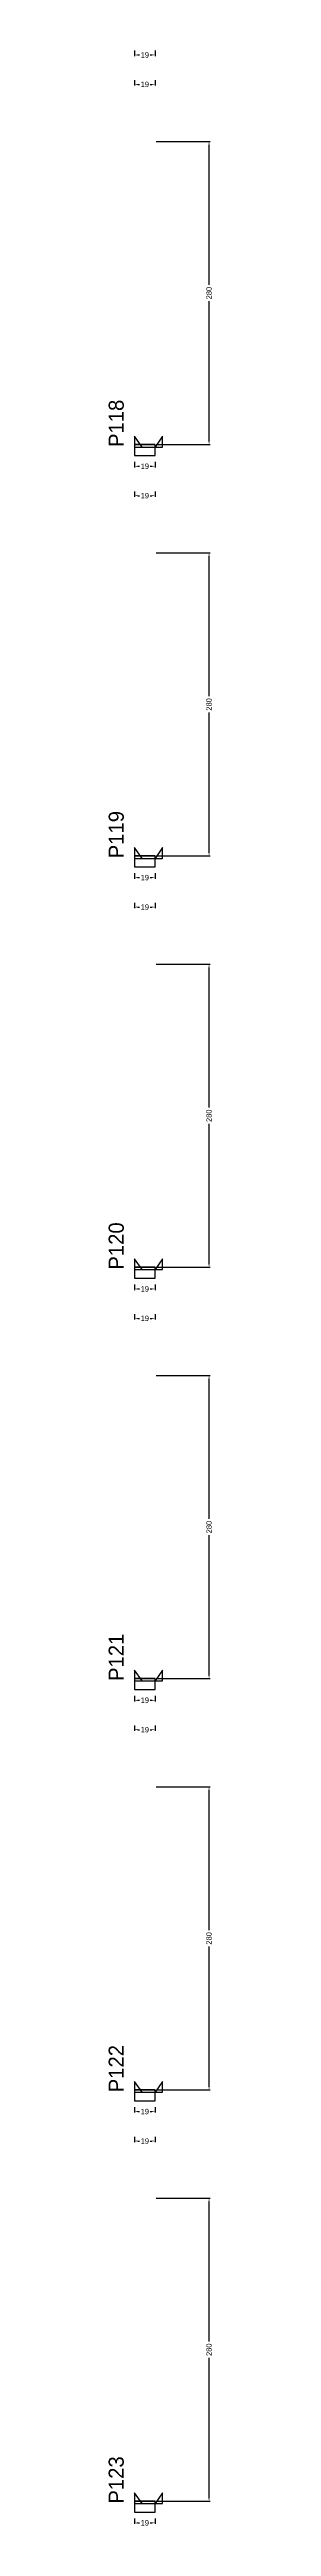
# Model space of a CAD drawing. Header units: centimetres. Extents: x -8500 to 4118, y -39526 to 295.
# Drawn here: x 3976 to 4072, y -31941 to -29653 of the extents above; entities that cross this region are included whole.
import ezdxf

# ---------------------------------------------------------------- set-up
doc = ezdxf.new("R2010")
doc.units = ezdxf.units.CM
for name, color, linetype in [('NOMENCLATURA', 7, 'Continuous'), ('SARR_2.2x10', 60, 'Continuous'), ('SARR_2.2x7', 40, 'Continuous')]:
    doc.layers.add(name, color=color, linetype=linetype)
doc.dimstyles.new('PAINEL-NOVA', dxfattribs={"dimtxt": 5, "dimasz": 3, "dimexe": 1, "dimexo": 1, "dimgap": 1, "dimtad": 1, "dimcen": 2.5, "dimazin": 3, "dimtfac": 1, "dimtmove": 0, "dimatfit": 3})

# ---------------------------------------------------------------- blocks, each defined once
blk = doc.blocks.new('_CLOSEDFILLED')
at = {"color": 0, "linetype": 'BYBLOCK'}
blk.add_solid([(-1, 0.16), (0, 0), (-1, -0.16)], dxfattribs=at)
blk = doc.blocks.new('*D2049')
for p, q in [((4000, -29653.8), (4000, -29658.8)), ((4019, -29653.8), (4019, -29658.8)), ((4003, -29657.8), (4004.5, -29657.8)), ((4014.5, -29657.8), (4016, -29657.8))]:
    blk.add_line(p, q)
at = {"layer": 'Defpoints'}
for p in [(4000, -29652.8), (4019, -29652.8), (4000, -29657.8)]:
    blk.add_point(p, dxfattribs=at)
at = {"layer": 'SARR_2.2x10', "xscale": 3, "yscale": 3, "rotation": 180}
blk.add_blockref('_CLOSEDFILLED', (4000, -29657.8), dxfattribs=at)
at = {"layer": 'SARR_2.2x10', "xscale": 3, "yscale": 3}
blk.add_blockref('_CLOSEDFILLED', (4019, -29657.8), dxfattribs=at)
at = {"layer": 'SARR_2.2x10', "insert": (4009.5, -29657.8), "char_height": 5, "attachment_point": 5}
blk.add_mtext('19', dxfattribs=at)
blk = doc.blocks.new('*D2054')
for p, q in [((4000, -29681), (4000, -29686)), ((4003, -29685), (4004.5, -29685)), ((4014.5, -29685), (4016, -29685)), ((4019, -29681), (4019, -29686))]:
    blk.add_line(p, q)
at = {"layer": 'Defpoints'}
for p in [(4000, -29680), (4000, -29685), (4019, -29680)]:
    blk.add_point(p, dxfattribs=at)
at = {"layer": 'SARR_2.2x10', "xscale": 3, "yscale": 3, "rotation": 180}
blk.add_blockref('_CLOSEDFILLED', (4000, -29685), dxfattribs=at)
at = {"layer": 'SARR_2.2x10', "xscale": 3, "yscale": 3}
blk.add_blockref('_CLOSEDFILLED', (4019, -29685), dxfattribs=at)
at = {"layer": 'SARR_2.2x10', "insert": (4009.5, -29685), "char_height": 5, "attachment_point": 5}
blk.add_mtext('19', dxfattribs=at)
blk = doc.blocks.new('*D2075')
for p, q in [((4000, -30033.8), (4000, -30038.8)), ((4003, -30037.8), (4004.5, -30037.8)), ((4014.5, -30037.8), (4016, -30037.8)), ((4019, -30033.8), (4019, -30038.8))]:
    blk.add_line(p, q)
at = {"layer": 'Defpoints'}
for p in [(4000, -30032.8), (4000, -30037.8), (4019, -30032.8)]:
    blk.add_point(p, dxfattribs=at)
at = {"layer": 'SARR_2.2x10', "xscale": 3, "yscale": 3, "rotation": 180}
blk.add_blockref('_CLOSEDFILLED', (4000, -30037.8), dxfattribs=at)
at = {"layer": 'SARR_2.2x10', "xscale": 3, "yscale": 3}
blk.add_blockref('_CLOSEDFILLED', (4019, -30037.8), dxfattribs=at)
at = {"layer": 'SARR_2.2x10', "insert": (4009.5, -30037.8), "char_height": 5, "attachment_point": 5}
blk.add_mtext('19', dxfattribs=at)
blk = doc.blocks.new('*D2076')
for p, q in [((4020, -29737.8), (4070, -29737.8)), ((4069, -29870.3), (4069, -29740.8)), ((4069, -30014.8), (4069, -29885.3)), ((4020, -30017.8), (4070, -30017.8))]:
    blk.add_line(p, q)
at = {"layer": 'Defpoints'}
for p in [(4019, -29737.8), (4019, -30017.8), (4069, -30017.8)]:
    blk.add_point(p, dxfattribs=at)
at = {"layer": 'SARR_2.2x10', "xscale": 3, "yscale": 3}
for p, rotation in [((4069, -29737.8), 90), ((4069, -30017.8), 270)]:
    blk.add_blockref('_CLOSEDFILLED', p, dxfattribs=dict(at, rotation=rotation))
at = {"layer": 'SARR_2.2x10', "insert": (4069, -29877.8), "char_height": 5, "attachment_point": 5, "rotation": 90}
blk.add_mtext('280', dxfattribs=at)
blk = doc.blocks.new('*D2077')
for p, q in [((4020, -29737.8), (4070, -29737.8)), ((4069, -29870.3), (4069, -29740.8)), ((4069, -30014.8), (4069, -29885.3)), ((4020, -30017.8), (4070, -30017.8))]:
    blk.add_line(p, q)
at = {"layer": 'Defpoints'}
for p in [(4019, -29737.8), (4019, -30017.8), (4069, -30017.8)]:
    blk.add_point(p, dxfattribs=at)
at = {"layer": 'SARR_2.2x10', "xscale": 3, "yscale": 3}
for p, rotation in [((4069, -29737.8), 90), ((4069, -30017.8), 270)]:
    blk.add_blockref('_CLOSEDFILLED', p, dxfattribs=dict(at, rotation=rotation))
at = {"layer": 'SARR_2.2x10', "insert": (4069, -29877.8), "char_height": 5, "attachment_point": 5, "rotation": 90}
blk.add_mtext('280', dxfattribs=at)
blk = doc.blocks.new('*D2078')
for p, q in [((4020, -29737.8), (4070, -29737.8)), ((4069, -29870.3), (4069, -29740.8)), ((4069, -30014.8), (4069, -29885.3)), ((4020, -30017.8), (4070, -30017.8))]:
    blk.add_line(p, q)
at = {"layer": 'Defpoints'}
for p in [(4019, -29737.8), (4019, -30017.8), (4069, -30017.8)]:
    blk.add_point(p, dxfattribs=at)
at = {"layer": 'SARR_2.2x10', "xscale": 3, "yscale": 3}
for p, rotation in [((4069, -29737.8), 90), ((4069, -30017.8), 270)]:
    blk.add_blockref('_CLOSEDFILLED', p, dxfattribs=dict(at, rotation=rotation))
at = {"layer": 'SARR_2.2x10', "insert": (4069, -29877.8), "char_height": 5, "attachment_point": 5, "rotation": 90}
blk.add_mtext('280', dxfattribs=at)
blk = doc.blocks.new('*D2079')
for p, q in [((4020, -29737.8), (4070, -29737.8)), ((4069, -29870.3), (4069, -29740.8)), ((4069, -30014.8), (4069, -29885.3)), ((4020, -30017.8), (4070, -30017.8))]:
    blk.add_line(p, q)
at = {"layer": 'Defpoints'}
for p in [(4019, -29737.8), (4019, -30017.8), (4069, -30017.8)]:
    blk.add_point(p, dxfattribs=at)
at = {"layer": 'SARR_2.2x10', "xscale": 3, "yscale": 3}
for p, rotation in [((4069, -29737.8), 90), ((4069, -30017.8), 270)]:
    blk.add_blockref('_CLOSEDFILLED', p, dxfattribs=dict(at, rotation=rotation))
at = {"layer": 'SARR_2.2x10', "insert": (4069, -29877.8), "char_height": 5, "attachment_point": 5, "rotation": 90}
blk.add_mtext('280', dxfattribs=at)
blk = doc.blocks.new('*D2080')
for p, q in [((4000, -30061), (4000, -30066)), ((4003, -30065), (4004.5, -30065)), ((4014.5, -30065), (4016, -30065)), ((4019, -30061), (4019, -30066))]:
    blk.add_line(p, q)
at = {"layer": 'Defpoints'}
for p in [(4000, -30060), (4000, -30065), (4019, -30060)]:
    blk.add_point(p, dxfattribs=at)
at = {"layer": 'SARR_2.2x10', "xscale": 3, "yscale": 3, "rotation": 180}
blk.add_blockref('_CLOSEDFILLED', (4000, -30065), dxfattribs=at)
at = {"layer": 'SARR_2.2x10', "xscale": 3, "yscale": 3}
blk.add_blockref('_CLOSEDFILLED', (4019, -30065), dxfattribs=at)
at = {"layer": 'SARR_2.2x10', "insert": (4009.5, -30065), "char_height": 5, "attachment_point": 5}
blk.add_mtext('19', dxfattribs=at)
blk = doc.blocks.new('GRA-E')
at = {"layer": 'SARR_2.2x7'}
blk.add_lwpolyline([(0, 0), (7, 0), (0, 10)], close=True, dxfattribs=at)
blk = doc.blocks.new('GRA-D')
at = {"layer": 'SARR_2.2x7'}
blk.add_lwpolyline([(0, 0), (7, 0), (7, 10)], close=True, dxfattribs=at)
blk = doc.blocks.new('*D2101')
for p, q in [((4000, -30413.8), (4000, -30418.8)), ((4003, -30417.8), (4004.5, -30417.8)), ((4014.5, -30417.8), (4016, -30417.8)), ((4019, -30413.8), (4019, -30418.8))]:
    blk.add_line(p, q)
at = {"layer": 'Defpoints'}
for p in [(4000, -30412.8), (4000, -30417.8), (4019, -30412.8)]:
    blk.add_point(p, dxfattribs=at)
at = {"layer": 'SARR_2.2x10', "xscale": 3, "yscale": 3, "rotation": 180}
blk.add_blockref('_CLOSEDFILLED', (4000, -30417.8), dxfattribs=at)
at = {"layer": 'SARR_2.2x10', "xscale": 3, "yscale": 3}
blk.add_blockref('_CLOSEDFILLED', (4019, -30417.8), dxfattribs=at)
at = {"layer": 'SARR_2.2x10', "insert": (4009.5, -30417.8), "char_height": 5, "attachment_point": 5}
blk.add_mtext('19', dxfattribs=at)
blk = doc.blocks.new('*D2102')
for p, q in [((4020, -30117.8), (4070, -30117.8)), ((4069, -30250.3), (4069, -30120.8)), ((4069, -30394.8), (4069, -30265.3)), ((4020, -30397.8), (4070, -30397.8))]:
    blk.add_line(p, q)
at = {"layer": 'Defpoints'}
for p in [(4019, -30117.8), (4019, -30397.8), (4069, -30397.8)]:
    blk.add_point(p, dxfattribs=at)
at = {"layer": 'SARR_2.2x10', "xscale": 3, "yscale": 3}
for p, rotation in [((4069, -30117.8), 90), ((4069, -30397.8), 270)]:
    blk.add_blockref('_CLOSEDFILLED', p, dxfattribs=dict(at, rotation=rotation))
at = {"layer": 'SARR_2.2x10', "insert": (4069, -30257.8), "char_height": 5, "attachment_point": 5, "rotation": 90}
blk.add_mtext('280', dxfattribs=at)
blk = doc.blocks.new('*D2103')
for p, q in [((4020, -30117.8), (4070, -30117.8)), ((4069, -30250.3), (4069, -30120.8)), ((4069, -30394.8), (4069, -30265.3)), ((4020, -30397.8), (4070, -30397.8))]:
    blk.add_line(p, q)
at = {"layer": 'Defpoints'}
for p in [(4019, -30117.8), (4019, -30397.8), (4069, -30397.8)]:
    blk.add_point(p, dxfattribs=at)
at = {"layer": 'SARR_2.2x10', "xscale": 3, "yscale": 3}
for p, rotation in [((4069, -30117.8), 90), ((4069, -30397.8), 270)]:
    blk.add_blockref('_CLOSEDFILLED', p, dxfattribs=dict(at, rotation=rotation))
at = {"layer": 'SARR_2.2x10', "insert": (4069, -30257.8), "char_height": 5, "attachment_point": 5, "rotation": 90}
blk.add_mtext('280', dxfattribs=at)
blk = doc.blocks.new('*D2104')
for p, q in [((4020, -30117.8), (4070, -30117.8)), ((4069, -30250.3), (4069, -30120.8)), ((4069, -30394.8), (4069, -30265.3)), ((4020, -30397.8), (4070, -30397.8))]:
    blk.add_line(p, q)
at = {"layer": 'Defpoints'}
for p in [(4019, -30117.8), (4019, -30397.8), (4069, -30397.8)]:
    blk.add_point(p, dxfattribs=at)
at = {"layer": 'SARR_2.2x10', "xscale": 3, "yscale": 3}
for p, rotation in [((4069, -30117.8), 90), ((4069, -30397.8), 270)]:
    blk.add_blockref('_CLOSEDFILLED', p, dxfattribs=dict(at, rotation=rotation))
at = {"layer": 'SARR_2.2x10', "insert": (4069, -30257.8), "char_height": 5, "attachment_point": 5, "rotation": 90}
blk.add_mtext('280', dxfattribs=at)
blk = doc.blocks.new('*D2105')
for p, q in [((4020, -30117.8), (4070, -30117.8)), ((4069, -30250.3), (4069, -30120.8)), ((4069, -30394.8), (4069, -30265.3)), ((4020, -30397.8), (4070, -30397.8))]:
    blk.add_line(p, q)
at = {"layer": 'Defpoints'}
for p in [(4019, -30117.8), (4019, -30397.8), (4069, -30397.8)]:
    blk.add_point(p, dxfattribs=at)
at = {"layer": 'SARR_2.2x10', "xscale": 3, "yscale": 3}
for p, rotation in [((4069, -30117.8), 90), ((4069, -30397.8), 270)]:
    blk.add_blockref('_CLOSEDFILLED', p, dxfattribs=dict(at, rotation=rotation))
at = {"layer": 'SARR_2.2x10', "insert": (4069, -30257.8), "char_height": 5, "attachment_point": 5, "rotation": 90}
blk.add_mtext('280', dxfattribs=at)
blk = doc.blocks.new('*D2106')
for p, q in [((4000, -30441), (4000, -30446)), ((4003, -30445), (4004.5, -30445)), ((4014.5, -30445), (4016, -30445)), ((4019, -30441), (4019, -30446))]:
    blk.add_line(p, q)
at = {"layer": 'Defpoints'}
for p in [(4000, -30440), (4000, -30445), (4019, -30440)]:
    blk.add_point(p, dxfattribs=at)
at = {"layer": 'SARR_2.2x10', "xscale": 3, "yscale": 3, "rotation": 180}
blk.add_blockref('_CLOSEDFILLED', (4000, -30445), dxfattribs=at)
at = {"layer": 'SARR_2.2x10', "xscale": 3, "yscale": 3}
blk.add_blockref('_CLOSEDFILLED', (4019, -30445), dxfattribs=at)
at = {"layer": 'SARR_2.2x10', "insert": (4009.5, -30445), "char_height": 5, "attachment_point": 5}
blk.add_mtext('19', dxfattribs=at)
blk = doc.blocks.new('*D2127')
for p, q in [((4000, -30793.8), (4000, -30798.8)), ((4003, -30797.8), (4004.5, -30797.8)), ((4014.5, -30797.8), (4016, -30797.8)), ((4019, -30793.8), (4019, -30798.8))]:
    blk.add_line(p, q)
at = {"layer": 'Defpoints'}
for p in [(4000, -30792.8), (4000, -30797.8), (4019, -30792.8)]:
    blk.add_point(p, dxfattribs=at)
at = {"layer": 'SARR_2.2x10', "xscale": 3, "yscale": 3, "rotation": 180}
blk.add_blockref('_CLOSEDFILLED', (4000, -30797.8), dxfattribs=at)
at = {"layer": 'SARR_2.2x10', "xscale": 3, "yscale": 3}
blk.add_blockref('_CLOSEDFILLED', (4019, -30797.8), dxfattribs=at)
at = {"layer": 'SARR_2.2x10', "insert": (4009.5, -30797.8), "char_height": 5, "attachment_point": 5}
blk.add_mtext('19', dxfattribs=at)
blk = doc.blocks.new('*D2128')
for p, q in [((4020, -30497.8), (4070, -30497.8)), ((4069, -30630.3), (4069, -30500.8)), ((4069, -30774.8), (4069, -30645.3)), ((4020, -30777.8), (4070, -30777.8))]:
    blk.add_line(p, q)
at = {"layer": 'Defpoints'}
for p in [(4019, -30497.8), (4019, -30777.8), (4069, -30777.8)]:
    blk.add_point(p, dxfattribs=at)
at = {"layer": 'SARR_2.2x10', "xscale": 3, "yscale": 3}
for p, rotation in [((4069, -30497.8), 90), ((4069, -30777.8), 270)]:
    blk.add_blockref('_CLOSEDFILLED', p, dxfattribs=dict(at, rotation=rotation))
at = {"layer": 'SARR_2.2x10', "insert": (4069, -30637.8), "char_height": 5, "attachment_point": 5, "rotation": 90}
blk.add_mtext('280', dxfattribs=at)
blk = doc.blocks.new('*D2129')
for p, q in [((4020, -30497.8), (4070, -30497.8)), ((4069, -30630.3), (4069, -30500.8)), ((4069, -30774.8), (4069, -30645.3)), ((4020, -30777.8), (4070, -30777.8))]:
    blk.add_line(p, q)
at = {"layer": 'Defpoints'}
for p in [(4019, -30497.8), (4019, -30777.8), (4069, -30777.8)]:
    blk.add_point(p, dxfattribs=at)
at = {"layer": 'SARR_2.2x10', "xscale": 3, "yscale": 3}
for p, rotation in [((4069, -30497.8), 90), ((4069, -30777.8), 270)]:
    blk.add_blockref('_CLOSEDFILLED', p, dxfattribs=dict(at, rotation=rotation))
at = {"layer": 'SARR_2.2x10', "insert": (4069, -30637.8), "char_height": 5, "attachment_point": 5, "rotation": 90}
blk.add_mtext('280', dxfattribs=at)
blk = doc.blocks.new('*D2130')
for p, q in [((4020, -30497.8), (4070, -30497.8)), ((4069, -30630.3), (4069, -30500.8)), ((4069, -30774.8), (4069, -30645.3)), ((4020, -30777.8), (4070, -30777.8))]:
    blk.add_line(p, q)
at = {"layer": 'Defpoints'}
for p in [(4019, -30497.8), (4019, -30777.8), (4069, -30777.8)]:
    blk.add_point(p, dxfattribs=at)
at = {"layer": 'SARR_2.2x10', "xscale": 3, "yscale": 3}
for p, rotation in [((4069, -30497.8), 90), ((4069, -30777.8), 270)]:
    blk.add_blockref('_CLOSEDFILLED', p, dxfattribs=dict(at, rotation=rotation))
at = {"layer": 'SARR_2.2x10', "insert": (4069, -30637.8), "char_height": 5, "attachment_point": 5, "rotation": 90}
blk.add_mtext('280', dxfattribs=at)
blk = doc.blocks.new('*D2131')
for p, q in [((4020, -30497.8), (4070, -30497.8)), ((4069, -30630.3), (4069, -30500.8)), ((4069, -30774.8), (4069, -30645.3)), ((4020, -30777.8), (4070, -30777.8))]:
    blk.add_line(p, q)
at = {"layer": 'Defpoints'}
for p in [(4019, -30497.8), (4019, -30777.8), (4069, -30777.8)]:
    blk.add_point(p, dxfattribs=at)
at = {"layer": 'SARR_2.2x10', "xscale": 3, "yscale": 3}
for p, rotation in [((4069, -30497.8), 90), ((4069, -30777.8), 270)]:
    blk.add_blockref('_CLOSEDFILLED', p, dxfattribs=dict(at, rotation=rotation))
at = {"layer": 'SARR_2.2x10', "insert": (4069, -30637.8), "char_height": 5, "attachment_point": 5, "rotation": 90}
blk.add_mtext('280', dxfattribs=at)
blk = doc.blocks.new('*D2132')
for p, q in [((4000, -30821), (4000, -30826)), ((4019, -30821), (4019, -30826)), ((4003, -30825), (4004.5, -30825)), ((4014.5, -30825), (4016, -30825))]:
    blk.add_line(p, q)
at = {"layer": 'Defpoints'}
for p in [(4000, -30820), (4019, -30820), (4000, -30825)]:
    blk.add_point(p, dxfattribs=at)
at = {"layer": 'SARR_2.2x10', "xscale": 3, "yscale": 3, "rotation": 180}
blk.add_blockref('_CLOSEDFILLED', (4000, -30825), dxfattribs=at)
at = {"layer": 'SARR_2.2x10', "xscale": 3, "yscale": 3}
blk.add_blockref('_CLOSEDFILLED', (4019, -30825), dxfattribs=at)
at = {"layer": 'SARR_2.2x10', "insert": (4009.5, -30825), "char_height": 5, "attachment_point": 5}
blk.add_mtext('19', dxfattribs=at)
blk = doc.blocks.new('*D2153')
for p, q in [((4000, -31173.8), (4000, -31178.8)), ((4003, -31177.8), (4004.5, -31177.8)), ((4014.5, -31177.8), (4016, -31177.8)), ((4019, -31173.8), (4019, -31178.8))]:
    blk.add_line(p, q)
at = {"layer": 'Defpoints'}
for p in [(4000, -31172.8), (4000, -31177.8), (4019, -31172.8)]:
    blk.add_point(p, dxfattribs=at)
at = {"layer": 'SARR_2.2x10', "xscale": 3, "yscale": 3, "rotation": 180}
blk.add_blockref('_CLOSEDFILLED', (4000, -31177.8), dxfattribs=at)
at = {"layer": 'SARR_2.2x10', "xscale": 3, "yscale": 3}
blk.add_blockref('_CLOSEDFILLED', (4019, -31177.8), dxfattribs=at)
at = {"layer": 'SARR_2.2x10', "insert": (4009.5, -31177.8), "char_height": 5, "attachment_point": 5}
blk.add_mtext('19', dxfattribs=at)
blk = doc.blocks.new('*D2154')
for p, q in [((4020, -30877.8), (4070, -30877.8)), ((4069, -31010.3), (4069, -30880.8)), ((4069, -31154.8), (4069, -31025.3)), ((4020, -31157.8), (4070, -31157.8))]:
    blk.add_line(p, q)
at = {"layer": 'Defpoints'}
for p in [(4019, -30877.8), (4019, -31157.8), (4069, -31157.8)]:
    blk.add_point(p, dxfattribs=at)
at = {"layer": 'SARR_2.2x10', "xscale": 3, "yscale": 3}
for p, rotation in [((4069, -30877.8), 90), ((4069, -31157.8), 270)]:
    blk.add_blockref('_CLOSEDFILLED', p, dxfattribs=dict(at, rotation=rotation))
at = {"layer": 'SARR_2.2x10', "insert": (4069, -31017.8), "char_height": 5, "attachment_point": 5, "rotation": 90}
blk.add_mtext('280', dxfattribs=at)
blk = doc.blocks.new('*D2155')
for p, q in [((4020, -30877.8), (4070, -30877.8)), ((4069, -31010.3), (4069, -30880.8)), ((4069, -31154.8), (4069, -31025.3)), ((4020, -31157.8), (4070, -31157.8))]:
    blk.add_line(p, q)
at = {"layer": 'Defpoints'}
for p in [(4019, -30877.8), (4019, -31157.8), (4069, -31157.8)]:
    blk.add_point(p, dxfattribs=at)
at = {"layer": 'SARR_2.2x10', "xscale": 3, "yscale": 3}
for p, rotation in [((4069, -30877.8), 90), ((4069, -31157.8), 270)]:
    blk.add_blockref('_CLOSEDFILLED', p, dxfattribs=dict(at, rotation=rotation))
at = {"layer": 'SARR_2.2x10', "insert": (4069, -31017.8), "char_height": 5, "attachment_point": 5, "rotation": 90}
blk.add_mtext('280', dxfattribs=at)
blk = doc.blocks.new('*D2156')
for p, q in [((4020, -30877.8), (4070, -30877.8)), ((4069, -31010.3), (4069, -30880.8)), ((4069, -31154.8), (4069, -31025.3)), ((4020, -31157.8), (4070, -31157.8))]:
    blk.add_line(p, q)
at = {"layer": 'Defpoints'}
for p in [(4019, -30877.8), (4019, -31157.8), (4069, -31157.8)]:
    blk.add_point(p, dxfattribs=at)
at = {"layer": 'SARR_2.2x10', "xscale": 3, "yscale": 3}
for p, rotation in [((4069, -30877.8), 90), ((4069, -31157.8), 270)]:
    blk.add_blockref('_CLOSEDFILLED', p, dxfattribs=dict(at, rotation=rotation))
at = {"layer": 'SARR_2.2x10', "insert": (4069, -31017.8), "char_height": 5, "attachment_point": 5, "rotation": 90}
blk.add_mtext('280', dxfattribs=at)
blk = doc.blocks.new('*D2157')
for p, q in [((4020, -30877.8), (4070, -30877.8)), ((4069, -31010.3), (4069, -30880.8)), ((4069, -31154.8), (4069, -31025.3)), ((4020, -31157.8), (4070, -31157.8))]:
    blk.add_line(p, q)
at = {"layer": 'Defpoints'}
for p in [(4019, -30877.8), (4019, -31157.8), (4069, -31157.8)]:
    blk.add_point(p, dxfattribs=at)
at = {"layer": 'SARR_2.2x10', "xscale": 3, "yscale": 3}
for p, rotation in [((4069, -30877.8), 90), ((4069, -31157.8), 270)]:
    blk.add_blockref('_CLOSEDFILLED', p, dxfattribs=dict(at, rotation=rotation))
at = {"layer": 'SARR_2.2x10', "insert": (4069, -31017.8), "char_height": 5, "attachment_point": 5, "rotation": 90}
blk.add_mtext('280', dxfattribs=at)
blk = doc.blocks.new('*D2158')
for p, q in [((4000, -31201), (4000, -31206)), ((4003, -31205), (4004.5, -31205)), ((4014.5, -31205), (4016, -31205)), ((4019, -31201), (4019, -31206))]:
    blk.add_line(p, q)
at = {"layer": 'Defpoints'}
for p in [(4000, -31200), (4000, -31205), (4019, -31200)]:
    blk.add_point(p, dxfattribs=at)
at = {"layer": 'SARR_2.2x10', "xscale": 3, "yscale": 3, "rotation": 180}
blk.add_blockref('_CLOSEDFILLED', (4000, -31205), dxfattribs=at)
at = {"layer": 'SARR_2.2x10', "xscale": 3, "yscale": 3}
blk.add_blockref('_CLOSEDFILLED', (4019, -31205), dxfattribs=at)
at = {"layer": 'SARR_2.2x10', "insert": (4009.5, -31205), "char_height": 5, "attachment_point": 5}
blk.add_mtext('19', dxfattribs=at)
blk = doc.blocks.new('*D2179')
for p, q in [((4000, -31553.8), (4000, -31558.8)), ((4019, -31553.8), (4019, -31558.8)), ((4003, -31557.8), (4004.5, -31557.8)), ((4014.5, -31557.8), (4016, -31557.8))]:
    blk.add_line(p, q)
at = {"layer": 'Defpoints'}
for p in [(4000, -31552.8), (4019, -31552.8), (4000, -31557.8)]:
    blk.add_point(p, dxfattribs=at)
at = {"layer": 'SARR_2.2x10', "xscale": 3, "yscale": 3, "rotation": 180}
blk.add_blockref('_CLOSEDFILLED', (4000, -31557.8), dxfattribs=at)
at = {"layer": 'SARR_2.2x10', "xscale": 3, "yscale": 3}
blk.add_blockref('_CLOSEDFILLED', (4019, -31557.8), dxfattribs=at)
at = {"layer": 'SARR_2.2x10', "insert": (4009.5, -31557.8), "char_height": 5, "attachment_point": 5}
blk.add_mtext('19', dxfattribs=at)
blk = doc.blocks.new('*D2180')
for p, q in [((4020, -31257.8), (4070, -31257.8)), ((4069, -31390.3), (4069, -31260.8)), ((4069, -31534.8), (4069, -31405.3)), ((4020, -31537.8), (4070, -31537.8))]:
    blk.add_line(p, q)
at = {"layer": 'Defpoints'}
for p in [(4019, -31257.8), (4019, -31537.8), (4069, -31537.8)]:
    blk.add_point(p, dxfattribs=at)
at = {"layer": 'SARR_2.2x10', "xscale": 3, "yscale": 3}
for p, rotation in [((4069, -31257.8), 90), ((4069, -31537.8), 270)]:
    blk.add_blockref('_CLOSEDFILLED', p, dxfattribs=dict(at, rotation=rotation))
at = {"layer": 'SARR_2.2x10', "insert": (4069, -31397.8), "char_height": 5, "attachment_point": 5, "rotation": 90}
blk.add_mtext('280', dxfattribs=at)
blk = doc.blocks.new('*D2181')
for p, q in [((4020, -31257.8), (4070, -31257.8)), ((4069, -31390.3), (4069, -31260.8)), ((4069, -31534.8), (4069, -31405.3)), ((4020, -31537.8), (4070, -31537.8))]:
    blk.add_line(p, q)
at = {"layer": 'Defpoints'}
for p in [(4019, -31257.8), (4019, -31537.8), (4069, -31537.8)]:
    blk.add_point(p, dxfattribs=at)
at = {"layer": 'SARR_2.2x10', "xscale": 3, "yscale": 3}
for p, rotation in [((4069, -31257.8), 90), ((4069, -31537.8), 270)]:
    blk.add_blockref('_CLOSEDFILLED', p, dxfattribs=dict(at, rotation=rotation))
at = {"layer": 'SARR_2.2x10', "insert": (4069, -31397.8), "char_height": 5, "attachment_point": 5, "rotation": 90}
blk.add_mtext('280', dxfattribs=at)
blk = doc.blocks.new('*D2182')
for p, q in [((4020, -31257.8), (4070, -31257.8)), ((4069, -31390.3), (4069, -31260.8)), ((4069, -31534.8), (4069, -31405.3)), ((4020, -31537.8), (4070, -31537.8))]:
    blk.add_line(p, q)
at = {"layer": 'Defpoints'}
for p in [(4019, -31257.8), (4019, -31537.8), (4069, -31537.8)]:
    blk.add_point(p, dxfattribs=at)
at = {"layer": 'SARR_2.2x10', "xscale": 3, "yscale": 3}
for p, rotation in [((4069, -31257.8), 90), ((4069, -31537.8), 270)]:
    blk.add_blockref('_CLOSEDFILLED', p, dxfattribs=dict(at, rotation=rotation))
at = {"layer": 'SARR_2.2x10', "insert": (4069, -31397.8), "char_height": 5, "attachment_point": 5, "rotation": 90}
blk.add_mtext('280', dxfattribs=at)
blk = doc.blocks.new('*D2183')
for p, q in [((4020, -31257.8), (4070, -31257.8)), ((4069, -31390.3), (4069, -31260.8)), ((4069, -31534.8), (4069, -31405.3)), ((4020, -31537.8), (4070, -31537.8))]:
    blk.add_line(p, q)
at = {"layer": 'Defpoints'}
for p in [(4019, -31257.8), (4019, -31537.8), (4069, -31537.8)]:
    blk.add_point(p, dxfattribs=at)
at = {"layer": 'SARR_2.2x10', "xscale": 3, "yscale": 3}
for p, rotation in [((4069, -31257.8), 90), ((4069, -31537.8), 270)]:
    blk.add_blockref('_CLOSEDFILLED', p, dxfattribs=dict(at, rotation=rotation))
at = {"layer": 'SARR_2.2x10', "insert": (4069, -31397.8), "char_height": 5, "attachment_point": 5, "rotation": 90}
blk.add_mtext('280', dxfattribs=at)
blk = doc.blocks.new('*D2184')
for p, q in [((4000, -31581), (4000, -31586)), ((4003, -31585), (4004.5, -31585)), ((4014.5, -31585), (4016, -31585)), ((4019, -31581), (4019, -31586))]:
    blk.add_line(p, q)
at = {"layer": 'Defpoints'}
for p in [(4000, -31580), (4000, -31585), (4019, -31580)]:
    blk.add_point(p, dxfattribs=at)
at = {"layer": 'SARR_2.2x10', "xscale": 3, "yscale": 3, "rotation": 180}
blk.add_blockref('_CLOSEDFILLED', (4000, -31585), dxfattribs=at)
at = {"layer": 'SARR_2.2x10', "xscale": 3, "yscale": 3}
blk.add_blockref('_CLOSEDFILLED', (4019, -31585), dxfattribs=at)
at = {"layer": 'SARR_2.2x10', "insert": (4009.5, -31585), "char_height": 5, "attachment_point": 5}
blk.add_mtext('19', dxfattribs=at)
blk = doc.blocks.new('*D2205')
for p, q in [((4000, -31933.8), (4000, -31938.8)), ((4003, -31937.8), (4004.5, -31937.8)), ((4014.5, -31937.8), (4016, -31937.8)), ((4019, -31933.8), (4019, -31938.8))]:
    blk.add_line(p, q)
at = {"layer": 'Defpoints'}
for p in [(4000, -31932.8), (4000, -31937.8), (4019, -31932.8)]:
    blk.add_point(p, dxfattribs=at)
at = {"layer": 'SARR_2.2x10', "xscale": 3, "yscale": 3, "rotation": 180}
blk.add_blockref('_CLOSEDFILLED', (4000, -31937.8), dxfattribs=at)
at = {"layer": 'SARR_2.2x10', "xscale": 3, "yscale": 3}
blk.add_blockref('_CLOSEDFILLED', (4019, -31937.8), dxfattribs=at)
at = {"layer": 'SARR_2.2x10', "insert": (4009.5, -31937.8), "char_height": 5, "attachment_point": 5}
blk.add_mtext('19', dxfattribs=at)
blk = doc.blocks.new('*D2206')
for p, q in [((4020, -31637.8), (4070, -31637.8)), ((4069, -31770.3), (4069, -31640.8)), ((4069, -31914.8), (4069, -31785.3)), ((4020, -31917.8), (4070, -31917.8))]:
    blk.add_line(p, q)
at = {"layer": 'Defpoints'}
for p in [(4019, -31637.8), (4019, -31917.8), (4069, -31917.8)]:
    blk.add_point(p, dxfattribs=at)
at = {"layer": 'SARR_2.2x10', "xscale": 3, "yscale": 3}
for p, rotation in [((4069, -31637.8), 90), ((4069, -31917.8), 270)]:
    blk.add_blockref('_CLOSEDFILLED', p, dxfattribs=dict(at, rotation=rotation))
at = {"layer": 'SARR_2.2x10', "insert": (4069, -31777.8), "char_height": 5, "attachment_point": 5, "rotation": 90}
blk.add_mtext('280', dxfattribs=at)
blk = doc.blocks.new('*D2207')
for p, q in [((4020, -31637.8), (4070, -31637.8)), ((4069, -31770.3), (4069, -31640.8)), ((4069, -31914.8), (4069, -31785.3)), ((4020, -31917.8), (4070, -31917.8))]:
    blk.add_line(p, q)
at = {"layer": 'Defpoints'}
for p in [(4019, -31637.8), (4019, -31917.8), (4069, -31917.8)]:
    blk.add_point(p, dxfattribs=at)
at = {"layer": 'SARR_2.2x10', "xscale": 3, "yscale": 3}
for p, rotation in [((4069, -31637.8), 90), ((4069, -31917.8), 270)]:
    blk.add_blockref('_CLOSEDFILLED', p, dxfattribs=dict(at, rotation=rotation))
at = {"layer": 'SARR_2.2x10', "insert": (4069, -31777.8), "char_height": 5, "attachment_point": 5, "rotation": 90}
blk.add_mtext('280', dxfattribs=at)
blk = doc.blocks.new('*D2208')
for p, q in [((4020, -31637.8), (4070, -31637.8)), ((4069, -31770.3), (4069, -31640.8)), ((4069, -31914.8), (4069, -31785.3)), ((4020, -31917.8), (4070, -31917.8))]:
    blk.add_line(p, q)
at = {"layer": 'Defpoints'}
for p in [(4019, -31637.8), (4019, -31917.8), (4069, -31917.8)]:
    blk.add_point(p, dxfattribs=at)
at = {"layer": 'SARR_2.2x10', "xscale": 3, "yscale": 3}
for p, rotation in [((4069, -31637.8), 90), ((4069, -31917.8), 270)]:
    blk.add_blockref('_CLOSEDFILLED', p, dxfattribs=dict(at, rotation=rotation))
at = {"layer": 'SARR_2.2x10', "insert": (4069, -31777.8), "char_height": 5, "attachment_point": 5, "rotation": 90}
blk.add_mtext('280', dxfattribs=at)
blk = doc.blocks.new('*D2209')
for p, q in [((4020, -31637.8), (4070, -31637.8)), ((4069, -31770.3), (4069, -31640.8)), ((4069, -31914.8), (4069, -31785.3)), ((4020, -31917.8), (4070, -31917.8))]:
    blk.add_line(p, q)
at = {"layer": 'Defpoints'}
for p in [(4019, -31637.8), (4019, -31917.8), (4069, -31917.8)]:
    blk.add_point(p, dxfattribs=at)
at = {"layer": 'SARR_2.2x10', "xscale": 3, "yscale": 3}
for p, rotation in [((4069, -31637.8), 90), ((4069, -31917.8), 270)]:
    blk.add_blockref('_CLOSEDFILLED', p, dxfattribs=dict(at, rotation=rotation))
at = {"layer": 'SARR_2.2x10', "insert": (4069, -31777.8), "char_height": 5, "attachment_point": 5, "rotation": 90}
blk.add_mtext('280', dxfattribs=at)

msp = doc.modelspace()

# ---------------------------------------------------------------- linework, layer by layer
at = {"layer": 'SARR_2.2x10'}
for p, q in [((4019, -30017.8), (4000, -30017.8)), ((4000, -30017.8), (4000, -30027.8)), ((4019, -30027.8), (4019, -30017.8)), ((4000, -30027.8), (4019, -30027.8)), ((4019, -30397.8), (4000, -30397.8)), ((4000, -30397.8), (4000, -30407.8)), ((4000, -30407.8), (4019, -30407.8)), ((4019, -30407.8), (4019, -30397.8)), ((4019, -30777.8), (4000, -30777.8)), ((4000, -30777.8), (4000, -30787.8)), ((4000, -30787.8), (4019, -30787.8)), ((4019, -30787.8), (4019, -30777.8)), ((4019, -31157.8), (4000, -31157.8)), ((4000, -31157.8), (4000, -31167.8)), ((4019, -31167.8), (4019, -31157.8)), ((4000, -31167.8), (4019, -31167.8)), ((4019, -31537.8), (4000, -31537.8)), ((4000, -31537.8), (4000, -31547.8)), ((4000, -31547.8), (4019, -31547.8)), ((4019, -31547.8), (4019, -31537.8)), ((4019, -31917.8), (4000, -31917.8)), ((4000, -31917.8), (4000, -31927.8)), ((4019, -31927.8), (4019, -31917.8)), ((4000, -31927.8), (4019, -31927.8))]:
    msp.add_line(p, q, dxfattribs=at)
at = {"layer": 'SARR_2.2x7'}
for p, q in [((4019, -30017.8), (4000, -30017.8)), ((4000, -30017.8), (4000, -30020)), ((4000, -30017.8), (4007, -30017.8)), ((4000, -30017.8), (4007, -30017.8)), ((4000, -30017.8), (4007, -30017.8)), ((4000, -30017.8), (4007, -30017.8)), ((4000, -30020), (4019, -30020)), ((4007, -30017.8), (4019, -30017.8)), ((4007, -30017.8), (4019, -30017.8)), ((4007, -30017.8), (4019, -30017.8)), ((4007, -30017.8), (4019, -30017.8)), ((4019, -30020), (4019, -30017.8)), ((4019, -30397.8), (4000, -30397.8)), ((4000, -30397.8), (4000, -30400)), ((4000, -30397.8), (4007, -30397.8)), ((4000, -30397.8), (4007, -30397.8)), ((4000, -30397.8), (4007, -30397.8)), ((4000, -30397.8), (4007, -30397.8)), ((4000, -30400), (4019, -30400)), ((4007, -30397.8), (4019, -30397.8)), ((4007, -30397.8), (4019, -30397.8)), ((4007, -30397.8), (4019, -30397.8)), ((4007, -30397.8), (4019, -30397.8)), ((4019, -30400), (4019, -30397.8)), ((4019, -30777.8), (4000, -30777.8)), ((4000, -30777.8), (4000, -30780)), ((4000, -30777.8), (4007, -30777.8)), ((4000, -30777.8), (4007, -30777.8)), ((4000, -30777.8), (4007, -30777.8)), ((4000, -30777.8), (4007, -30777.8)), ((4000, -30780), (4019, -30780)), ((4007, -30777.8), (4019, -30777.8)), ((4007, -30777.8), (4019, -30777.8)), ((4007, -30777.8), (4019, -30777.8)), ((4007, -30777.8), (4019, -30777.8)), ((4019, -30780), (4019, -30777.8)), ((4019, -31157.8), (4000, -31157.8)), ((4000, -31157.8), (4000, -31160)), ((4000, -31157.8), (4007, -31157.8)), ((4000, -31157.8), (4007, -31157.8)), ((4000, -31157.8), (4007, -31157.8)), ((4000, -31157.8), (4007, -31157.8)), ((4000, -31160), (4019, -31160)), ((4007, -31157.8), (4019, -31157.8)), ((4007, -31157.8), (4019, -31157.8)), ((4007, -31157.8), (4019, -31157.8)), ((4007, -31157.8), (4019, -31157.8)), ((4019, -31160), (4019, -31157.8)), ((4019, -31537.8), (4000, -31537.8)), ((4000, -31537.8), (4000, -31540)), ((4000, -31537.8), (4007, -31537.8)), ((4000, -31537.8), (4007, -31537.8)), ((4000, -31537.8), (4007, -31537.8)), ((4000, -31537.8), (4007, -31537.8)), ((4000, -31540), (4019, -31540)), ((4007, -31537.8), (4019, -31537.8)), ((4007, -31537.8), (4019, -31537.8)), ((4007, -31537.8), (4019, -31537.8)), ((4007, -31537.8), (4019, -31537.8)), ((4019, -31540), (4019, -31537.8)), ((4019, -31917.8), (4000, -31917.8)), ((4000, -31917.8), (4000, -31920)), ((4000, -31917.8), (4007, -31917.8)), ((4000, -31917.8), (4007, -31917.8)), ((4000, -31917.8), (4007, -31917.8)), ((4000, -31917.8), (4007, -31917.8)), ((4000, -31920), (4019, -31920)), ((4007, -31917.8), (4019, -31917.8)), ((4007, -31917.8), (4019, -31917.8)), ((4007, -31917.8), (4019, -31917.8)), ((4007, -31917.8), (4019, -31917.8)), ((4019, -31920), (4019, -31917.8))]:
    msp.add_line(p, q, dxfattribs=at)

# ---------------------------------------------------------------- block references
for name, p in [('GRA-E', (4000, -30020)), ('GRA-D', (4019, -30020)), ('GRA-E', (4000, -30400)), ('GRA-D', (4019, -30400)), ('GRA-E', (4000, -30780)), ('GRA-D', (4019, -30780)), ('GRA-E', (4000, -31160)), ('GRA-D', (4019, -31160)), ('GRA-E', (4000, -31540)), ('GRA-D', (4019, -31540)), ('GRA-E', (4000, -31920)), ('GRA-D', (4019, -31920))]:
    msp.add_blockref(name, p, dxfattribs=at)

# ---------------------------------------------------------------- texts
at = {"layer": 'NOMENCLATURA'}
for s, p in [('P118', (3990, -30020)), ('P119', (3990, -30400)), ('P120', (3990, -30780)), ('P121', (3990, -31160)), ('P122', (3990, -31540)), ('P123', (3990, -31920))]:
    msp.add_text(s, height=14, rotation=90, dxfattribs=at).set_placement(p)

# ---------------------------------------------------------------- dimensions: what is measured, and where the dimension line sits
at = {"layer": 'SARR_2.2x10'}
for base, p1, p2, picture, middle in [((4000, -29657.8), (4000, -29652.8), (4019, -29652.8), '*D2049', (4009.5, -29657.8)), ((4000, -29685), (4000, -29680), (4019, -29680), '*D2054', (4009.5, -29685)), ((4000, -30037.8), (4000, -30032.8), (4019, -30032.8), '*D2075', (4009.5, -30037.8)), ((4000, -30065), (4000, -30060), (4019, -30060), '*D2080', (4009.5, -30065)), ((4000, -30417.8), (4000, -30412.8), (4019, -30412.8), '*D2101', (4009.5, -30417.8)), ((4000, -30445), (4000, -30440), (4019, -30440), '*D2106', (4009.5, -30445)), ((4000, -30797.8), (4000, -30792.8), (4019, -30792.8), '*D2127', (4009.5, -30797.8)), ((4000, -30825), (4000, -30820), (4019, -30820), '*D2132', (4009.5, -30825)), ((4000, -31177.8), (4000, -31172.8), (4019, -31172.8), '*D2153', (4009.5, -31177.8)), ((4000, -31205), (4000, -31200), (4019, -31200), '*D2158', (4009.5, -31205)), ((4000, -31557.8), (4000, -31552.8), (4019, -31552.8), '*D2179', (4009.5, -31557.8)), ((4000, -31585), (4000, -31580), (4019, -31580), '*D2184', (4009.5, -31585)), ((4000, -31937.8), (4000, -31932.8), (4019, -31932.8), '*D2205', (4009.5, -31937.8))]:
    dim = msp.add_linear_dim(base=base, p1=p1, p2=p2, dimstyle='PAINEL-NOVA', dxfattribs=at)
    dim.commit()
    dim.dimension.update_dxf_attribs({"geometry": picture, "text_midpoint": middle})
for base, p1, p2, picture, middle in [((4069, -30017.8), (4019, -30017.8), (4019, -29737.8), '*D2076', (4069, -29877.8)), ((4069, -30017.8), (4019, -30017.8), (4019, -29737.8), '*D2077', (4069, -29877.8)), ((4069, -30017.8), (4019, -30017.8), (4019, -29737.8), '*D2078', (4069, -29877.8)), ((4069, -30017.8), (4019, -30017.8), (4019, -29737.8), '*D2079', (4069, -29877.8)), ((4069, -30397.8), (4019, -30397.8), (4019, -30117.8), '*D2102', (4069, -30257.8)), ((4069, -30397.8), (4019, -30397.8), (4019, -30117.8), '*D2103', (4069, -30257.8)), ((4069, -30397.8), (4019, -30397.8), (4019, -30117.8), '*D2104', (4069, -30257.8)), ((4069, -30397.8), (4019, -30397.8), (4019, -30117.8), '*D2105', (4069, -30257.8)), ((4069, -30777.8), (4019, -30777.8), (4019, -30497.8), '*D2128', (4069, -30637.8)), ((4069, -30777.8), (4019, -30777.8), (4019, -30497.8), '*D2129', (4069, -30637.8)), ((4069, -30777.8), (4019, -30777.8), (4019, -30497.8), '*D2130', (4069, -30637.8)), ((4069, -30777.8), (4019, -30777.8), (4019, -30497.8), '*D2131', (4069, -30637.8)), ((4069, -31157.8), (4019, -31157.8), (4019, -30877.8), '*D2154', (4069, -31017.8)), ((4069, -31157.8), (4019, -31157.8), (4019, -30877.8), '*D2155', (4069, -31017.8)), ((4069, -31157.8), (4019, -31157.8), (4019, -30877.8), '*D2156', (4069, -31017.8)), ((4069, -31157.8), (4019, -31157.8), (4019, -30877.8), '*D2157', (4069, -31017.8)), ((4069, -31537.8), (4019, -31537.8), (4019, -31257.8), '*D2180', (4069, -31397.8)), ((4069, -31537.8), (4019, -31537.8), (4019, -31257.8), '*D2181', (4069, -31397.8)), ((4069, -31537.8), (4019, -31537.8), (4019, -31257.8), '*D2182', (4069, -31397.8)), ((4069, -31537.8), (4019, -31537.8), (4019, -31257.8), '*D2183', (4069, -31397.8)), ((4069, -31917.8), (4019, -31917.8), (4019, -31637.8), '*D2206', (4069, -31777.8)), ((4069, -31917.8), (4019, -31917.8), (4019, -31637.8), '*D2207', (4069, -31777.8)), ((4069, -31917.8), (4019, -31917.8), (4019, -31637.8), '*D2208', (4069, -31777.8)), ((4069, -31917.8), (4019, -31917.8), (4019, -31637.8), '*D2209', (4069, -31777.8))]:
    dim = msp.add_linear_dim(base=base, p1=p1, p2=p2, angle=90, dimstyle='PAINEL-NOVA', dxfattribs=at)
    dim.commit()
    dim.dimension.update_dxf_attribs({"geometry": picture, "text_midpoint": middle})

doc.saveas('drawing.dxf')
